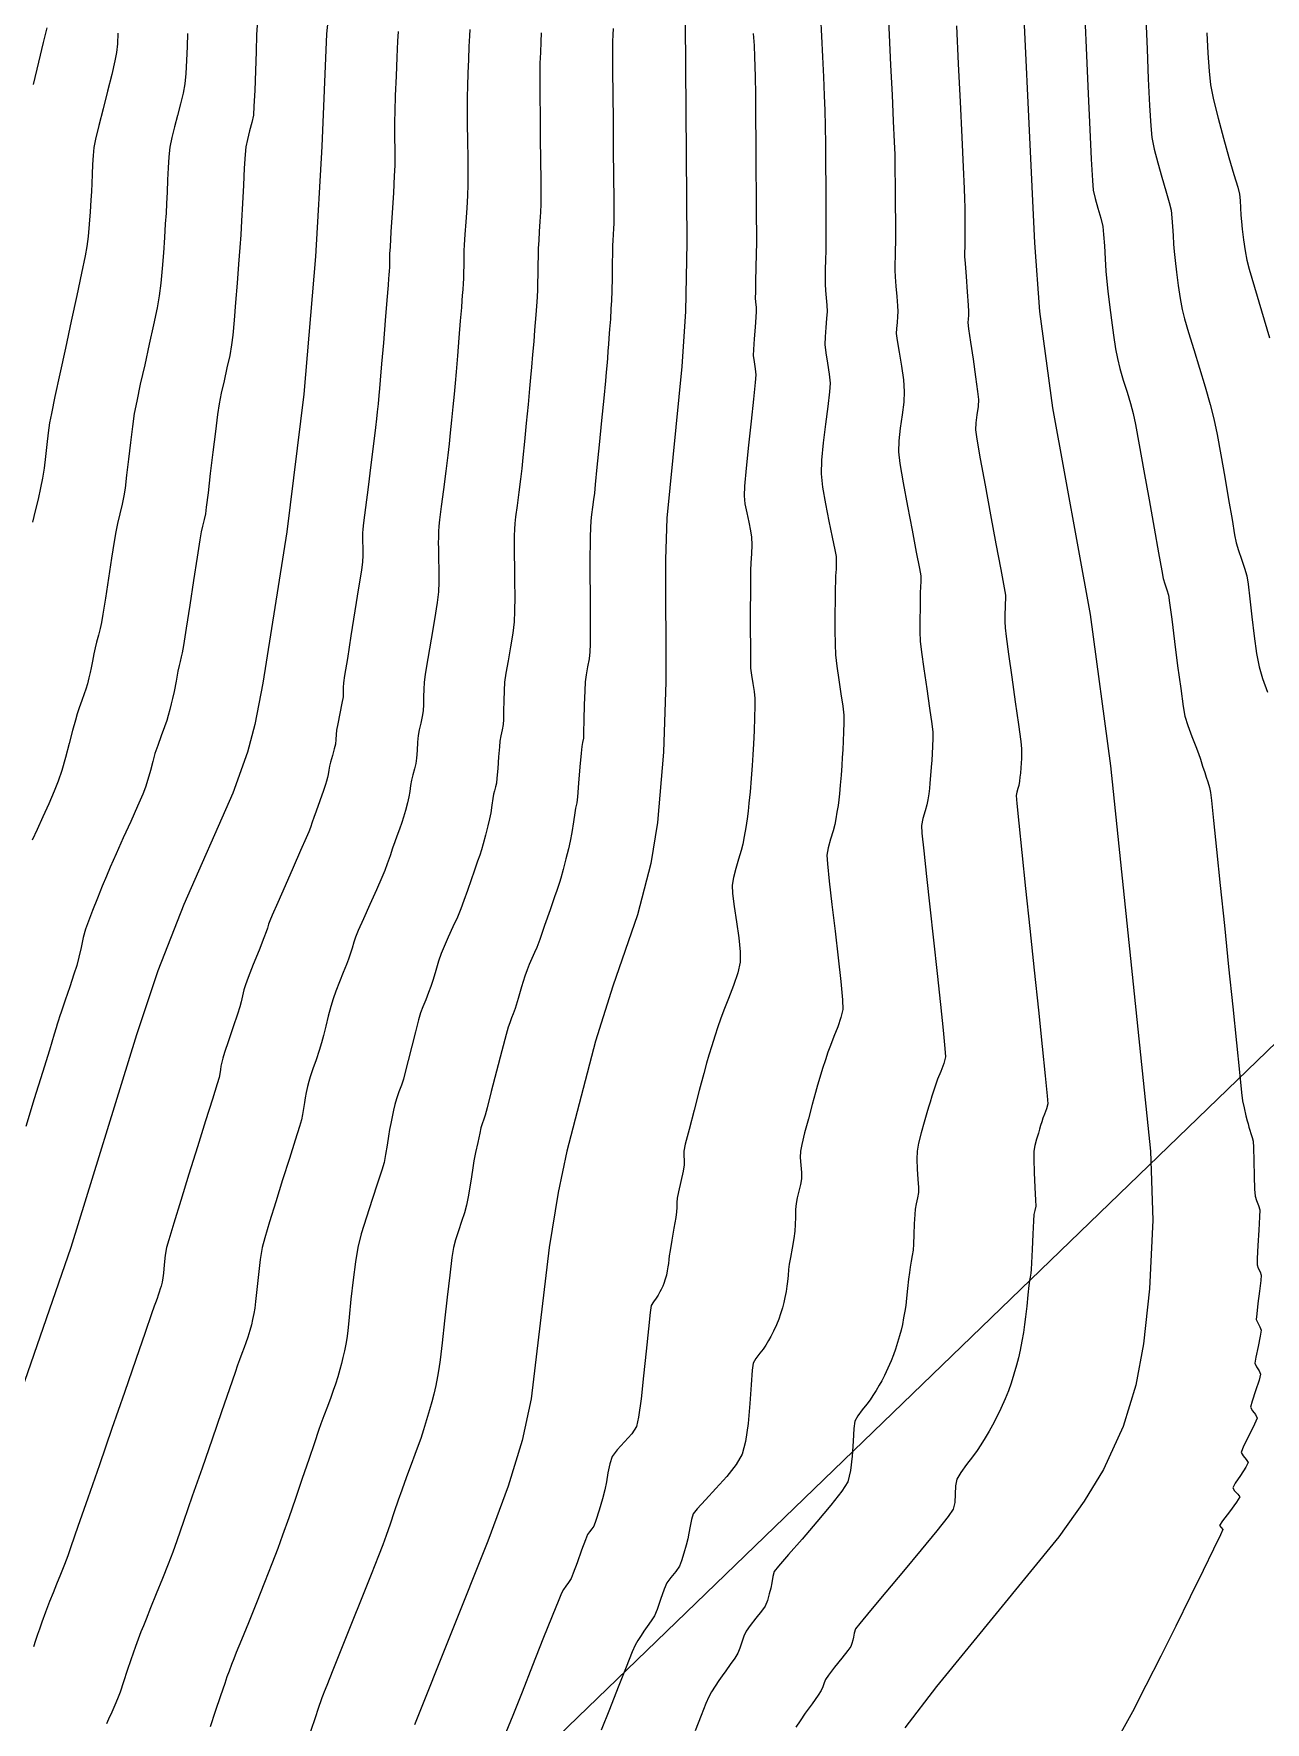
# Model space of a CAD drawing. Extents: x 27 to 849, y 0 to 853.
# Drawn here: x 329.2 to 385.1, y 422.9 to 499.6 of the extents above; entities that cross this region are included whole.
import ezdxf

# ---------------------------------------------------------------- set-up
doc = ezdxf.new("R2010")
doc.units = 0
doc.header["$LTSCALE"] = 2
doc.layers.add('Curva 1 m', color=5, linetype='Continuous')
doc.layers.add('Curva Mestra', color=1, linetype='Continuous')

msp = doc.modelspace()

# ---------------------------------------------------------------- linework, layer by layer
at = {"extrusion": (-0.049704, 0.050571, 0.997483), "elevation": -45.882}
msp.add_lwpolyline([(-371.684, 250.552), (-374.359, -58.63), (-849.748, -54.517), (-847.073, 254.665)], close=True, dxfattribs=at)
at = {"layer": 'Curva 1 m', "linetype": 'Continuous', "lineweight": -3}
for points, elevation in [([(367.948, 500.791), (368.012, 499.498), (368.079, 498.125), (368.144, 496.783), (368.201, 495.584), (368.244, 494.641), (368.266, 494.065), (368.278, 493.422), (368.287, 492.629), (368.293, 491.79), (368.297, 491.013), (368.298, 490.403), (368.297, 490.065), (368.291, 489.776), (368.281, 489.44), (368.272, 489.104), (368.272, 488.815), (368.29, 488.518), (368.324, 488.088), (368.363, 487.619), (368.395, 487.205), (368.408, 486.94), (368.396, 486.709), (368.371, 486.44), (368.347, 486.171), (368.34, 485.94), (368.38, 485.632), (368.467, 485.103), (368.571, 484.465), (368.66, 483.832), (368.702, 483.315), (368.676, 482.83), (368.605, 482.254), (368.519, 481.646), (368.451, 481.063), (368.433, 480.565), (368.498, 480.034), (368.645, 479.166), (368.841, 478.108), (369.053, 477.008), (369.248, 476.015), (369.392, 475.276), (369.451, 474.94), (369.452, 474.7), (369.439, 474.426), (369.428, 474.185), (369.423, 473.933), (369.416, 473.487), (369.411, 472.944), (369.414, 472.404), (369.43, 471.967), (369.485, 471.481), (369.59, 470.712), (369.719, 469.811), (369.847, 468.932), (369.946, 468.225), (369.991, 467.842), (369.994, 467.548), (369.983, 467.204), (369.966, 466.86), (369.948, 466.565), (369.927, 466.25), (369.896, 465.874), (369.865, 465.524), (369.841, 465.288), (369.809, 465.048), (369.766, 464.776), (369.722, 464.538), (369.645, 464.265), (369.541, 463.916), (369.479, 463.607), (369.506, 463.261), (369.589, 462.452), (369.713, 461.294), (369.866, 459.904), (370.031, 458.395), (370.196, 456.883), (370.346, 455.483), (370.467, 454.31), (370.545, 453.48), (370.566, 453.107), (370.491, 452.793), (370.358, 452.428), (370.217, 452.079), (370.116, 451.815), (370.041, 451.585), (369.956, 451.316), (369.873, 451.047), (369.804, 450.815), (369.726, 450.551), (369.603, 450.137), (369.468, 449.654), (369.351, 449.186), (369.283, 448.815), (369.271, 448.451), (369.288, 448.001), (369.318, 447.546), (369.343, 447.165), (369.349, 446.94), (369.306, 446.701), (369.239, 446.429), (369.191, 446.19), (369.174, 445.943), (369.155, 445.52), (369.136, 445.033), (369.117, 444.593), (369.099, 444.315), (369.066, 444.083), (369.018, 443.815), (368.969, 443.546), (368.932, 443.315), (368.897, 443.01), (368.853, 442.578), (368.808, 442.139), (368.768, 441.815), (368.727, 441.554), (368.673, 441.25), (368.614, 440.948), (368.557, 440.69), (368.489, 440.43), (368.401, 440.126), (368.306, 439.822), (368.216, 439.564), (368.103, 439.291), (367.952, 438.957), (367.798, 438.634), (367.677, 438.392), (367.562, 438.189), (367.423, 437.956), (367.28, 437.725), (367.153, 437.528), (366.999, 437.322), (366.794, 437.066), (366.596, 436.798), (366.462, 436.557), (366.412, 436.224), (366.378, 435.653), (366.337, 434.974), (366.264, 434.316), (366.134, 433.807), (365.866, 433.386), (365.366, 432.746), (364.731, 431.987), (364.06, 431.207), (363.448, 430.505), (362.995, 429.981), (362.798, 429.733), (362.728, 429.501), (362.681, 429.222), (362.635, 428.978), (362.57, 428.72), (362.483, 428.411), (362.383, 428.151), (362.223, 427.925), (361.963, 427.606), (361.697, 427.279), (361.519, 427.027), (361.421, 426.802), (361.331, 426.528), (361.241, 426.253), (361.147, 426.025), (361.002, 425.794), (360.8, 425.509), (360.591, 425.224), (360.426, 424.992), (360.281, 424.775), (360.113, 424.521), (359.951, 424.265), (359.823, 424.038), (359.696, 423.739), (359.479, 423.186), (359.211, 422.491)], 48), ([(339.313, 499.946), (339.291, 499.498), (339.265, 498.752), (339.234, 497.863), (339.203, 496.983), (339.171, 496.265), (339.143, 495.862), (339.074, 495.528), (338.972, 495.143), (338.869, 494.758), (338.799, 494.423), (338.767, 494.066), (338.73, 493.45), (338.69, 492.677), (338.648, 491.847), (338.607, 491.063), (338.568, 490.423), (338.527, 489.849), (338.472, 489.092), (338.407, 488.235), (338.338, 487.358), (338.27, 486.542), (338.207, 485.871), (338.155, 485.423), (338.067, 484.939), (337.945, 484.38), (337.81, 483.796), (337.685, 483.237), (337.59, 482.754), (337.519, 482.263), (337.42, 481.487), (337.305, 480.554), (337.188, 479.588), (337.083, 478.715), (337.003, 478.062), (336.963, 477.754), (336.907, 477.494), (336.836, 477.2), (336.778, 476.94), (336.719, 476.575), (336.594, 475.782), (336.43, 474.733), (336.254, 473.601), (336.091, 472.56), (335.968, 471.782), (335.913, 471.44), (335.869, 471.257), (335.813, 471.05), (335.767, 470.867), (335.715, 470.606), (335.63, 470.16), (335.54, 469.693), (335.473, 469.367), (335.417, 469.135), (335.347, 468.865), (335.275, 468.597), (335.207, 468.367), (335.108, 468.078), (334.958, 467.669), (334.8, 467.234), (334.675, 466.867), (334.575, 466.515), (334.467, 466.104), (334.357, 465.693), (334.249, 465.344), (334.12, 465.03), (333.881, 464.483), (333.573, 463.791), (333.237, 463.04), (332.915, 462.318), (332.645, 461.712), (332.471, 461.309), (332.284, 460.855), (332.063, 460.309), (331.84, 459.749), (331.65, 459.253), (331.525, 458.898), (331.421, 458.518), (331.318, 458.072), (331.216, 457.625), (331.119, 457.244), (330.995, 456.848), (330.805, 456.276), (330.601, 455.67), (330.431, 455.171), (330.346, 454.92), (330.295, 454.76), (330.239, 454.579), (330.189, 454.419), (330.098, 454.124), (329.878, 453.409), (329.564, 452.393), (329.195, 451.197), (328.807, 449.939)], 39), ([(364.892, 500.324), (364.939, 499.439), (364.987, 498.507), (365.032, 497.592), (365.069, 496.757), (365.094, 496.065), (365.108, 495.369), (365.12, 494.524), (365.129, 493.596), (365.135, 492.653), (365.139, 491.762), (365.141, 490.988), (365.142, 490.401), (365.141, 490.065), (365.135, 489.71), (365.124, 489.285), (365.112, 488.85), (365.104, 488.465), (365.103, 488.19), (365.121, 487.901), (365.152, 487.565), (365.181, 487.229), (365.194, 486.94), (365.176, 486.621), (365.138, 486.214), (365.102, 485.795), (365.092, 485.44), (365.134, 485.064), (365.214, 484.591), (365.293, 484.104), (365.333, 483.69), (365.304, 483.292), (365.223, 482.636), (365.119, 481.829), (365.018, 480.977), (364.946, 480.187), (364.929, 479.565), (364.992, 478.959), (365.119, 478.213), (365.276, 477.425), (365.432, 476.697), (365.553, 476.127), (365.608, 475.815), (365.613, 475.554), (365.601, 475.249), (365.584, 474.944), (365.573, 474.682), (365.569, 474.382), (365.561, 473.849), (365.555, 473.182), (365.553, 472.478), (365.559, 471.837), (365.577, 471.356), (365.633, 470.836), (365.723, 470.216), (365.822, 469.582), (365.907, 469.016), (365.951, 468.606), (365.957, 468.26), (365.948, 467.859), (365.93, 467.438), (365.907, 467.036), (365.887, 466.69), (365.862, 466.324), (365.828, 465.882), (365.79, 465.431), (365.754, 465.04), (365.726, 464.774), (365.692, 464.513), (365.646, 464.21), (365.596, 463.908), (365.547, 463.65), (365.468, 463.36), (365.353, 462.982), (365.244, 462.588), (365.184, 462.252), (365.209, 461.865), (365.293, 461.074), (365.417, 460.011), (365.558, 458.81), (365.699, 457.601), (365.817, 456.517), (365.894, 455.69), (365.908, 455.252), (365.827, 454.886), (365.682, 454.456), (365.509, 454.016), (365.348, 453.618), (365.233, 453.315), (365.121, 452.969), (364.993, 452.567), (364.868, 452.163), (364.765, 451.815), (364.67, 451.476), (364.519, 450.931), (364.345, 450.287), (364.177, 449.649), (364.047, 449.123), (363.984, 448.815), (363.979, 448.524), (364.002, 448.181), (364.027, 447.842), (364.028, 447.565), (363.985, 447.304), (363.914, 447.002), (363.84, 446.701), (363.791, 446.44), (363.769, 446.163), (363.759, 445.825), (363.748, 445.482), (363.729, 445.19), (363.68, 444.853), (363.604, 444.415), (363.528, 443.99), (363.478, 443.69), (363.45, 443.45), (363.422, 443.166), (363.394, 442.894), (363.37, 442.69), (363.331, 442.45), (363.28, 442.177), (363.229, 441.94), (363.165, 441.701), (363.083, 441.427), (363.002, 441.189), (362.894, 440.935), (362.756, 440.638), (362.642, 440.408), (362.536, 440.222), (362.409, 440.013), (362.293, 439.832), (362.146, 439.64), (361.963, 439.404), (361.832, 439.185), (361.794, 438.87), (361.75, 438.214), (361.69, 437.36), (361.607, 436.454), (361.493, 435.639), (361.34, 435.06), (361.062, 434.59), (360.636, 434.048), (360.144, 433.493), (359.672, 432.984), (359.301, 432.581), (359.115, 432.343), (359.033, 432.094), (358.974, 431.788), (358.925, 431.476), (358.872, 431.211), (358.797, 430.922), (358.697, 430.562), (358.59, 430.216), (358.494, 429.971), (358.321, 429.728), (358.095, 429.464), (357.918, 429.222), (357.794, 428.923), (357.632, 428.463), (357.474, 428.006), (357.36, 427.719), (357.214, 427.49), (357.031, 427.24), (356.88, 427.03), (356.746, 426.831), (356.597, 426.601), (356.477, 426.394), (356.348, 426.082), (356.074, 425.394), (355.712, 424.475), (355.317, 423.47), (354.943, 422.525)], 47), ([(371.07, 499.908), (371.152, 498.19), (371.234, 496.461), (371.31, 494.854), (371.374, 493.498), (371.419, 492.525), (371.438, 492.065), (371.445, 491.668), (371.45, 491.179), (371.453, 490.687), (371.454, 490.286), (371.454, 490.065), (371.449, 489.866), (371.442, 489.639), (371.441, 489.44), (371.462, 489.129), (371.507, 488.526), (371.56, 487.83), (371.604, 487.235), (371.622, 486.94), (371.613, 486.781), (371.595, 486.599), (371.588, 486.44), (371.625, 486.16), (371.714, 485.555), (371.828, 484.777), (371.943, 483.98), (372.033, 483.317), (372.071, 482.94), (372.051, 482.622), (372, 482.252), (371.952, 481.882), (371.936, 481.565), (371.998, 481.142), (372.153, 480.253), (372.37, 479.058), (372.618, 477.716), (372.865, 476.386), (373.081, 475.228), (373.234, 474.401), (373.294, 474.065), (373.292, 473.876), (373.282, 473.687), (373.279, 473.513), (373.275, 473.205), (373.275, 472.862), (373.284, 472.579), (373.331, 472.19), (373.439, 471.389), (373.583, 470.344), (373.739, 469.222), (373.882, 468.192), (373.988, 467.421), (374.031, 467.079), (374.031, 466.875), (374.021, 466.643), (374.01, 466.44), (373.994, 466.221), (373.973, 465.974), (373.956, 465.801), (373.929, 465.613), (373.896, 465.427), (373.858, 465.29), (373.806, 465.115), (373.775, 464.961), (373.807, 464.61), (373.9, 463.709), (374.039, 462.379), (374.212, 460.742), (374.404, 458.921), (374.603, 457.038), (374.795, 455.214), (374.967, 453.573), (375.105, 452.235), (375.195, 451.324), (375.224, 450.961), (375.166, 450.744), (375.072, 450.502), (374.999, 450.315), (374.948, 450.156), (374.891, 449.975), (374.843, 449.815), (374.79, 449.64), (374.71, 449.366), (374.631, 449.067), (374.583, 448.815), (374.581, 448.461), (374.603, 447.847), (374.634, 447.161), (374.661, 446.588), (374.67, 446.315), (374.632, 446.127), (374.591, 445.94), (374.574, 445.654), (374.546, 445.055), (374.514, 444.349), (374.485, 443.742), (374.468, 443.44), (374.444, 443.28), (374.411, 443.099), (374.385, 442.94), (374.361, 442.719), (374.317, 442.294), (374.264, 441.779), (374.211, 441.289), (374.167, 440.94), (374.111, 440.591), (374.04, 440.187), (373.961, 439.784), (373.885, 439.44), (373.794, 439.094), (373.677, 438.688), (373.551, 438.282), (373.431, 437.939), (373.28, 437.575), (373.079, 437.13), (372.874, 436.699), (372.711, 436.376), (372.559, 436.105), (372.373, 435.794), (372.182, 435.486), (372.014, 435.225), (371.805, 434.943), (371.527, 434.59), (371.263, 434.231), (371.092, 433.93), (371.031, 433.62), (371.014, 433.239), (370.994, 432.86), (370.928, 432.555), (370.699, 432.231), (370.18, 431.581), (369.471, 430.716), (368.668, 429.75), (367.869, 428.795), (367.173, 427.963), (366.677, 427.368), (366.48, 427.122), (366.432, 426.937), (366.399, 426.744), (366.366, 426.615), (366.322, 426.461), (366.272, 426.331), (366.139, 426.149), (365.864, 425.796), (365.54, 425.384), (365.261, 425.026), (365.12, 424.833), (365.056, 424.676), (364.996, 424.49), (364.934, 424.332), (364.787, 424.111), (364.512, 423.721), (364.208, 423.293), (363.973, 422.954), (363.779, 422.665)], 49), ([(376.902, 500.288), (376.978, 498.56), (377.055, 496.824), (377.129, 495.212), (377.194, 493.857), (377.245, 492.894), (377.277, 492.453), (377.364, 492.069), (377.493, 491.627), (377.624, 491.185), (377.714, 490.801), (377.755, 490.433), (377.79, 489.919), (377.822, 489.339), (377.856, 488.773), (377.895, 488.301), (377.945, 487.858), (378.019, 487.248), (378.108, 486.555), (378.204, 485.86), (378.297, 485.248), (378.377, 484.801), (378.492, 484.349), (378.648, 483.828), (378.818, 483.286), (378.977, 482.766), (379.098, 482.315), (379.2, 481.808), (379.37, 480.889), (379.584, 479.701), (379.818, 478.39), (380.046, 477.1), (380.245, 475.978), (380.39, 475.168), (380.456, 474.815), (380.531, 474.575), (380.625, 474.305), (380.696, 474.065), (380.746, 473.72), (380.844, 472.966), (380.973, 471.96), (381.116, 470.86), (381.253, 469.822), (381.368, 469.005), (381.443, 468.565), (381.573, 468.145), (381.756, 467.651), (381.936, 467.191), (382.057, 466.872), (382.146, 466.611), (382.25, 466.299), (382.347, 466.006), (382.412, 465.801), (382.481, 465.581), (382.555, 465.329), (382.61, 465.106), (382.651, 464.743), (382.746, 463.837), (382.884, 462.508), (383.051, 460.877), (383.237, 459.065), (383.429, 457.19), (383.614, 455.375), (383.783, 453.738), (383.921, 452.401), (384.017, 451.483), (384.059, 451.106), (384.129, 450.782), (384.218, 450.419), (384.278, 450.187), (384.312, 450.055), (384.352, 449.905), (384.389, 449.774), (384.438, 449.626), (384.499, 449.439), (384.542, 449.273), (384.557, 448.977), (384.573, 448.384), (384.591, 447.688), (384.61, 447.086), (384.629, 446.773), (384.693, 446.573), (384.785, 446.349), (384.844, 446.149), (384.839, 445.836), (384.806, 445.233), (384.763, 444.536), (384.729, 443.942), (384.722, 443.649), (384.775, 443.499), (384.855, 443.331), (384.906, 443.181), (384.888, 442.937), (384.831, 442.461), (384.761, 441.907), (384.704, 441.429), (384.688, 441.181), (384.752, 441.023), (384.849, 440.847), (384.909, 440.69), (384.868, 440.418), (384.766, 439.941), (384.664, 439.464), (384.626, 439.19), (384.7, 439.029), (384.817, 438.85), (384.885, 438.69), (384.817, 438.417), (384.656, 437.94), (384.497, 437.463), (384.431, 437.189), (384.513, 437.031), (384.648, 436.856), (384.723, 436.7), (384.612, 436.418), (384.362, 435.917), (384.112, 435.417), (384.003, 435.137), (384.088, 434.989), (384.234, 434.824), (384.314, 434.678), (384.206, 434.462), (383.964, 434.098), (383.723, 433.737), (383.617, 433.527), (383.701, 433.395), (383.852, 433.248), (383.933, 433.118), (383.79, 432.874), (383.472, 432.442), (383.155, 432.025), (383.011, 431.823), (383.088, 431.734), (383.167, 431.643), (383.054, 431.398), (382.742, 430.746), (382.273, 429.777), (381.689, 428.583), (381.034, 427.254), (380.348, 425.88), (379.676, 424.554), (379.06, 423.366), (378.541, 422.406)], 51), ([(379.669, 500.25), (379.725, 498.856), (379.782, 497.5), (379.839, 496.301), (379.894, 495.375), (379.943, 494.842), (380.05, 494.32), (380.213, 493.697), (380.401, 493.038), (380.585, 492.414), (380.734, 491.891), (380.817, 491.538), (380.858, 491.201), (380.886, 490.808), (380.907, 490.396), (380.927, 490.001), (380.953, 489.663), (380.997, 489.264), (381.061, 488.722), (381.139, 488.116), (381.226, 487.527), (381.315, 487.038), (381.425, 486.616), (381.61, 485.985), (381.845, 485.214), (382.104, 484.368), (382.359, 483.517), (382.586, 482.726), (382.758, 482.065), (382.908, 481.352), (383.08, 480.434), (383.259, 479.416), (383.432, 478.402), (383.585, 477.498), (383.704, 476.809), (383.776, 476.44), (383.881, 476.091), (384.019, 475.69), (384.155, 475.289), (384.255, 474.94), (384.312, 474.557), (384.39, 473.895), (384.484, 473.072), (384.589, 472.205), (384.701, 471.414), (384.815, 470.815), (384.972, 470.282), (385.191, 469.652)], 52), ([(336.145, 499.561), (336.132, 498.968), (336.113, 498.342), (336.083, 497.756), (336.038, 497.285), (335.958, 496.856), (335.837, 496.366), (335.697, 495.846), (335.556, 495.326), (335.434, 494.836), (335.351, 494.407), (335.302, 493.971), (335.267, 493.462), (335.242, 492.915), (335.222, 492.367), (335.201, 491.853), (335.177, 491.407), (335.145, 490.921), (335.104, 490.3), (335.056, 489.604), (335, 488.892), (334.937, 488.223), (334.868, 487.657), (334.768, 487.102), (334.609, 486.339), (334.414, 485.452), (334.207, 484.524), (334.009, 483.637), (333.845, 482.874), (333.737, 482.317), (333.65, 481.726), (333.558, 481.001), (333.469, 480.234), (333.386, 479.513), (333.317, 478.928), (333.267, 478.567), (333.189, 478.19), (333.085, 477.754), (332.98, 477.318), (332.898, 476.941), (332.825, 476.505), (332.707, 475.746), (332.566, 474.83), (332.427, 473.925), (332.313, 473.198), (332.249, 472.816), (332.186, 472.549), (332.104, 472.239), (332.022, 471.931), (331.957, 471.669), (331.901, 471.396), (331.839, 471.071), (331.781, 470.763), (331.736, 470.544), (331.678, 470.304), (331.606, 470.032), (331.537, 469.794), (331.463, 469.578), (331.351, 469.272), (331.232, 468.945), (331.138, 468.669), (331.061, 468.394), (330.937, 467.921), (330.782, 467.33), (330.611, 466.698), (330.44, 466.103), (330.285, 465.624), (330.102, 465.158), (329.858, 464.593), (329.587, 463.993), (329.323, 463.418), (329.1, 462.932)], 38), ([(332.99, 499.587), (332.969, 499.102), (332.934, 498.708), (332.857, 498.327), (332.71, 497.709), (332.521, 496.949), (332.317, 496.142), (332.127, 495.383), (331.98, 494.767), (331.902, 494.391), (331.864, 494.032), (331.839, 493.613), (331.821, 493.173), (331.806, 492.753), (331.787, 492.391), (331.76, 491.99), (331.726, 491.471), (331.684, 490.902), (331.635, 490.353), (331.58, 489.891), (331.5, 489.464), (331.34, 488.69), (331.122, 487.668), (330.87, 486.497), (330.606, 485.276), (330.352, 484.105), (330.133, 483.083), (329.969, 482.308), (329.885, 481.881), (329.821, 481.43), (329.76, 480.904), (329.7, 480.354), (329.638, 479.829), (329.572, 479.381), (329.482, 478.938), (329.363, 478.428), (329.234, 477.894), (329.113, 477.383)], 37), ([(329.761, 499.817), (329.604, 499.155), (329.388, 498.26), (329.142, 497.25)], 36), ([(345.718, 499.648), (345.693, 499.21), (345.66, 498.487), (345.623, 497.62), (345.588, 496.75), (345.561, 496.018), (345.548, 495.565), (345.547, 495.203), (345.553, 494.784), (345.561, 494.345), (345.566, 493.926), (345.563, 493.565), (345.542, 493.095), (345.499, 492.328), (345.445, 491.428), (345.392, 490.558), (345.351, 489.882), (345.332, 489.565), (345.327, 489.359), (345.324, 489.124), (345.32, 488.94), (345.311, 488.781), (345.298, 488.599), (345.286, 488.44), (345.261, 488.14), (345.205, 487.455), (345.129, 486.531), (345.046, 485.52), (344.967, 484.568), (344.906, 483.825), (344.873, 483.44), (344.844, 483.122), (344.808, 482.752), (344.772, 482.382), (344.738, 482.065), (344.691, 481.678), (344.598, 480.931), (344.477, 479.975), (344.349, 478.96), (344.232, 478.036), (344.147, 477.354), (344.111, 477.065), (344.103, 476.876), (344.1, 476.687), (344.103, 476.513), (344.108, 476.205), (344.11, 475.862), (344.101, 475.579), (344.047, 475.19), (343.922, 474.389), (343.756, 473.344), (343.576, 472.222), (343.41, 471.192), (343.287, 470.421), (343.235, 470.079), (343.227, 469.875), (343.225, 469.643), (343.214, 469.44), (343.163, 469.158), (343.069, 468.69), (342.973, 468.222), (342.92, 467.94), (342.902, 467.737), (342.888, 467.504), (342.867, 467.301), (342.816, 467.088), (342.731, 466.775), (342.648, 466.476), (342.601, 466.301), (342.571, 466.114), (342.542, 465.927), (342.509, 465.789), (342.464, 465.614), (342.42, 465.461), (342.33, 465.199), (342.163, 464.729), (341.991, 464.25), (341.888, 463.961), (341.818, 463.755), (341.737, 463.519), (341.663, 463.315), (341.546, 463.045), (341.29, 462.464), (340.951, 461.697), (340.584, 460.869), (340.247, 460.107), (339.996, 459.535), (339.885, 459.28), (339.833, 459.121), (339.779, 458.939), (339.729, 458.78), (339.621, 458.504), (339.4, 457.949), (339.139, 457.292), (338.909, 456.707), (338.783, 456.368), (338.717, 456.139), (338.65, 455.869), (338.584, 455.599), (338.523, 455.368), (338.415, 455.035), (338.224, 454.465), (338.01, 453.829), (337.832, 453.298), (337.749, 453.044), (337.707, 452.857), (337.67, 452.669), (337.647, 452.524), (337.618, 452.335), (337.587, 452.169), (337.499, 451.881), (337.281, 451.182), (336.97, 450.187), (336.603, 449.01), (336.215, 447.768), (335.844, 446.574), (335.526, 445.545), (335.298, 444.795), (335.197, 444.44), (335.142, 444.088), (335.093, 443.656), (335.055, 443.272), (335.033, 443.065), (334.996, 442.875), (334.952, 442.687), (334.916, 442.56), (334.869, 442.408), (334.826, 442.274), (334.772, 442.126), (334.701, 441.938), (334.64, 441.773), (334.523, 441.435), (334.229, 440.586), (333.802, 439.35), (333.284, 437.854), (332.72, 436.222), (332.152, 434.582), (331.623, 433.057), (331.178, 431.774), (330.859, 430.859), (330.71, 430.436), (330.559, 430.048), (330.378, 429.599), (330.197, 429.152), (330.045, 428.769), (329.89, 428.365), (329.708, 427.882), (329.539, 427.43), (329.424, 427.117), (329.343, 426.876), (329.251, 426.595), (329.158, 426.314)], 41), ([(348.976, 499.752), (348.958, 499.453), (348.934, 498.974), (348.907, 498.387), (348.881, 497.764), (348.861, 497.174), (348.848, 496.69), (348.847, 496.166), (348.855, 495.468), (348.866, 494.684), (348.877, 493.901), (348.883, 493.207), (348.88, 492.69), (348.861, 492.213), (348.829, 491.631), (348.79, 491.015), (348.753, 490.438), (348.722, 489.972), (348.706, 489.69), (348.699, 489.392), (348.693, 489.04), (348.688, 488.701), (348.681, 488.44), (348.668, 488.209), (348.65, 487.94), (348.631, 487.671), (348.613, 487.44), (348.588, 487.121), (348.539, 486.512), (348.476, 485.74), (348.409, 484.929), (348.348, 484.204), (348.304, 483.69), (348.258, 483.193), (348.204, 482.616), (348.145, 482.013), (348.087, 481.436), (348.034, 480.94), (347.972, 480.422), (347.88, 479.687), (347.775, 478.866), (347.675, 478.089), (347.599, 477.486), (347.564, 477.19), (347.552, 476.95), (347.545, 476.675), (347.541, 476.435), (347.545, 476.183), (347.554, 475.736), (347.561, 475.193), (347.56, 474.654), (347.543, 474.217), (347.482, 473.731), (347.362, 472.962), (347.214, 472.061), (347.067, 471.182), (346.95, 470.475), (346.894, 470.092), (346.879, 469.792), (346.874, 469.44), (346.868, 469.095), (346.852, 468.815), (346.809, 468.554), (346.744, 468.252), (346.679, 467.951), (346.631, 467.69), (346.602, 467.391), (346.575, 467.014), (346.55, 466.655), (346.524, 466.413), (346.466, 466.172), (346.388, 465.9), (346.325, 465.663), (346.285, 465.424), (346.246, 465.151), (346.206, 464.913), (346.141, 464.638), (346.05, 464.288), (345.963, 463.982), (345.884, 463.745), (345.775, 463.44), (345.66, 463.124), (345.564, 462.857), (345.468, 462.576), (345.349, 462.225), (345.226, 461.867), (345.114, 461.565), (344.976, 461.241), (344.731, 460.688), (344.434, 460.023), (344.14, 459.364), (343.904, 458.83), (343.781, 458.539), (343.704, 458.309), (343.623, 458.039), (343.543, 457.769), (343.468, 457.539), (343.374, 457.297), (343.225, 456.93), (343.051, 456.503), (342.885, 456.081), (342.759, 455.73), (342.657, 455.378), (342.546, 454.949), (342.435, 454.495), (342.33, 454.071), (342.238, 453.73), (342.13, 453.387), (341.989, 452.97), (341.845, 452.55), (341.726, 452.199), (341.658, 451.987), (341.602, 451.749), (341.546, 451.477), (341.5, 451.237), (341.467, 451.033), (341.426, 450.76), (341.38, 450.475), (341.333, 450.237), (341.245, 449.942), (341.048, 449.321), (340.779, 448.477), (340.471, 447.51), (340.159, 446.521), (339.877, 445.612), (339.659, 444.885), (339.541, 444.44), (339.452, 443.897), (339.369, 443.22), (339.299, 442.538), (339.245, 441.985), (339.213, 441.69), (339.167, 441.448), (339.108, 441.174), (339.051, 440.935), (338.979, 440.68), (338.885, 440.375), (338.798, 440.108), (338.723, 439.898), (338.621, 439.626), (338.515, 439.346), (338.427, 439.107), (338.311, 438.774), (338.054, 438.029), (337.694, 436.982), (337.268, 435.745), (336.814, 434.43), (336.37, 433.147), (335.974, 432.007), (335.665, 431.122), (335.479, 430.604), (335.273, 430.069), (335.014, 429.414), (334.736, 428.724), (334.476, 428.082), (334.268, 427.569), (334.149, 427.27), (334.039, 426.985), (333.913, 426.652), (333.788, 426.319), (333.683, 426.031), (333.576, 425.716), (333.419, 425.243), (333.245, 424.719), (333.087, 424.251), (332.978, 423.948), (332.859, 423.669), (332.709, 423.341), (332.565, 423.033), (332.467, 422.816)], 42), ([(352.219, 499.601), (352.199, 499.187), (352.177, 498.697), (352.159, 498.212), (352.149, 497.815), (352.149, 497.423), (352.154, 496.723), (352.163, 495.818), (352.174, 494.811), (352.184, 493.804), (352.193, 492.901), (352.197, 492.203), (352.196, 491.815), (352.181, 491.45), (352.155, 491.024), (352.126, 490.581), (352.099, 490.163), (352.08, 489.815), (352.071, 489.467), (352.064, 489.054), (352.058, 488.629), (352.052, 488.241), (352.043, 487.94), (352.024, 487.593), (351.996, 487.19), (351.967, 486.787), (351.941, 486.44), (351.913, 486.09), (351.872, 485.579), (351.824, 484.992), (351.776, 484.417), (351.734, 483.94), (351.689, 483.45), (351.619, 482.723), (351.538, 481.878), (351.455, 481.033), (351.382, 480.306), (351.33, 479.815), (351.272, 479.328), (351.195, 478.733), (351.116, 478.133), (351.052, 477.626), (351.017, 477.315), (351.002, 477.053), (350.993, 476.749), (350.986, 476.444), (350.982, 476.182), (350.985, 475.882), (350.994, 475.349), (351.004, 474.682), (351.009, 473.979), (351.005, 473.337), (350.986, 472.856), (350.923, 472.336), (350.823, 471.716), (350.71, 471.081), (350.611, 470.516), (350.553, 470.106), (350.53, 469.731), (350.516, 469.27), (350.508, 468.805), (350.5, 468.418), (350.489, 468.19), (350.447, 467.951), (350.388, 467.679), (350.342, 467.44), (350.317, 467.176), (350.28, 466.717), (350.24, 466.199), (350.205, 465.756), (350.182, 465.524), (350.143, 465.364), (350.091, 465.183), (350.049, 465.024), (350.018, 464.833), (349.972, 464.523), (349.92, 464.182), (349.87, 463.9), (349.796, 463.585), (349.688, 463.166), (349.581, 462.765), (349.506, 462.502), (349.425, 462.262), (349.327, 461.991), (349.24, 461.752), (349.162, 461.523), (349.03, 461.13), (348.869, 460.659), (348.705, 460.192), (348.565, 459.815), (348.41, 459.447), (348.208, 458.998), (347.995, 458.53), (347.805, 458.109), (347.676, 457.797), (347.557, 457.444), (347.43, 457.023), (347.309, 456.614), (347.208, 456.297), (347.101, 456.018), (346.968, 455.695), (346.837, 455.372), (346.735, 455.092), (346.646, 454.777), (346.505, 454.238), (346.339, 453.586), (346.174, 452.936), (346.037, 452.4), (345.954, 452.092), (345.866, 451.82), (345.756, 451.504), (345.648, 451.192), (345.567, 450.929), (345.505, 450.672), (345.44, 450.369), (345.38, 450.066), (345.33, 449.804), (345.28, 449.498), (345.219, 449.089), (345.15, 448.663), (345.079, 448.304), (344.974, 447.955), (344.778, 447.361), (344.531, 446.618), (344.273, 445.821), (344.044, 445.063), (343.885, 444.44), (343.774, 443.791), (343.669, 442.971), (343.574, 442.098), (343.493, 441.286), (343.431, 440.653), (343.392, 440.315), (343.344, 440.052), (343.281, 439.746), (343.213, 439.442), (343.149, 439.182), (343.073, 438.909), (342.972, 438.573), (342.866, 438.232), (342.771, 437.943), (342.657, 437.627), (342.505, 437.219), (342.345, 436.798), (342.213, 436.44), (342.108, 436.136), (341.916, 435.574), (341.66, 434.824), (341.364, 433.959), (341.052, 433.049), (340.746, 432.167), (340.47, 431.384), (340.248, 430.771), (339.984, 430.083), (339.648, 429.231), (339.279, 428.308), (338.916, 427.408), (338.598, 426.623), (338.364, 426.047), (338.253, 425.771), (338.152, 425.509), (338.039, 425.209), (337.942, 424.945), (337.842, 424.651), (337.651, 424.082), (337.414, 423.377), (337.177, 422.673)], 43), ([(355.482, 499.787), (355.469, 499.506), (355.456, 499.197), (355.449, 498.94), (355.45, 498.603), (355.456, 497.851), (355.465, 496.804), (355.476, 495.58), (355.487, 494.296), (355.498, 493.072), (355.507, 492.026), (355.512, 491.276), (355.512, 490.94), (355.502, 490.709), (355.485, 490.44), (355.467, 490.171), (355.455, 489.94), (355.448, 489.629), (355.439, 489.098), (355.429, 488.474), (355.418, 487.879), (355.404, 487.44), (355.383, 487.059), (355.353, 486.601), (355.32, 486.134), (355.29, 485.725), (355.268, 485.44), (355.246, 485.151), (355.218, 484.815), (355.19, 484.479), (355.165, 484.19), (355.128, 483.798), (355.052, 483.012), (354.952, 481.99), (354.845, 480.89), (354.744, 479.868), (354.667, 479.082), (354.627, 478.69), (354.59, 478.401), (354.544, 478.065), (354.5, 477.729), (354.47, 477.44), (354.452, 477.119), (354.439, 476.71), (354.43, 476.288), (354.423, 475.929), (354.423, 475.576), (354.427, 474.939), (354.432, 474.131), (354.436, 473.268), (354.439, 472.465), (354.437, 471.835), (354.428, 471.495), (354.387, 471.176), (354.322, 470.807), (354.256, 470.438), (354.212, 470.12), (354.191, 469.722), (354.17, 469.09), (354.151, 468.402), (354.137, 467.834), (354.127, 467.565), (354.091, 467.377), (354.053, 467.19), (354.026, 466.891), (353.974, 466.262), (353.914, 465.528), (353.864, 464.911), (353.839, 464.635), (353.807, 464.51), (353.773, 464.385), (353.742, 464.185), (353.68, 463.764), (353.605, 463.28), (353.534, 462.887), (353.455, 462.551), (353.336, 462.089), (353.209, 461.609), (353.104, 461.218), (353.049, 461.023), (352.984, 460.835), (352.916, 460.648), (352.819, 460.367), (352.615, 459.774), (352.369, 459.063), (352.147, 458.429), (352.016, 458.065), (351.915, 457.831), (351.792, 457.561), (351.669, 457.291), (351.571, 457.056), (351.472, 456.758), (351.324, 456.28), (351.162, 455.751), (351.024, 455.3), (350.947, 455.056), (350.872, 454.864), (350.783, 454.646), (350.711, 454.453), (350.618, 454.111), (350.427, 453.378), (350.188, 452.45), (349.948, 451.523), (349.759, 450.792), (349.67, 450.453), (349.608, 450.268), (349.535, 450.058), (349.476, 449.872), (349.42, 449.628), (349.331, 449.214), (349.236, 448.754), (349.16, 448.372), (349.108, 448.06), (349.046, 447.646), (348.975, 447.187), (348.901, 446.743), (348.826, 446.372), (348.727, 446.021), (348.594, 445.617), (348.451, 445.196), (348.322, 444.792), (348.229, 444.44), (348.161, 443.991), (348.061, 443.191), (347.945, 442.182), (347.824, 441.11), (347.712, 440.116), (347.624, 439.345), (347.572, 438.94), (347.507, 438.589), (347.423, 438.182), (347.332, 437.776), (347.248, 437.429), (347.146, 437.065), (347.012, 436.618), (346.87, 436.163), (346.743, 435.777), (346.628, 435.453), (346.473, 435.038), (346.302, 434.585), (346.137, 434.146), (346, 433.773), (345.879, 433.429), (345.721, 432.967), (345.541, 432.436), (345.353, 431.887), (345.173, 431.372), (345.017, 430.939), (344.824, 430.442), (344.49, 429.597), (344.064, 428.529), (343.598, 427.366), (343.143, 426.232), (342.751, 425.255), (342.472, 424.559), (342.357, 424.272), (342.306, 424.141), (342.25, 423.991), (342.201, 423.859), (342.113, 423.599), (341.912, 423.003), (341.642, 422.206)], 44), ([(361.845, 499.565), (361.877, 499.021), (361.904, 498.509), (361.922, 498.065), (361.93, 497.602), (361.939, 496.81), (361.949, 495.783), (361.958, 494.619), (361.967, 493.412), (361.975, 492.257), (361.981, 491.251), (361.985, 490.488), (361.985, 490.065), (361.978, 489.565), (361.964, 488.945), (361.949, 488.325), (361.938, 487.825), (361.935, 487.565), (361.948, 487.366), (361.969, 487.139), (361.98, 486.94), (361.965, 486.69), (361.93, 486.231), (361.888, 485.697), (361.855, 485.222), (361.844, 484.94), (361.878, 484.661), (361.933, 484.344), (361.964, 484.065), (361.935, 483.713), (361.856, 482.96), (361.748, 481.96), (361.631, 480.867), (361.525, 479.834), (361.45, 479.015), (361.426, 478.565), (361.466, 478.215), (361.546, 477.803), (361.639, 477.378), (361.721, 476.99), (361.766, 476.69), (361.772, 476.342), (361.756, 475.936), (361.733, 475.529), (361.719, 475.179), (361.716, 474.826), (361.713, 474.189), (361.71, 473.381), (361.709, 472.518), (361.711, 471.714), (361.715, 471.085), (361.724, 470.745), (361.761, 470.426), (361.82, 470.057), (361.877, 469.688), (361.911, 469.37), (361.913, 469.028), (361.9, 468.507), (361.878, 467.902), (361.851, 467.306), (361.826, 466.815), (361.793, 466.327), (361.747, 465.738), (361.696, 465.137), (361.649, 464.615), (361.612, 464.26), (361.565, 463.912), (361.505, 463.509), (361.438, 463.106), (361.373, 462.762), (361.294, 462.464), (361.177, 462.08), (361.051, 461.658), (360.945, 461.247), (360.888, 460.898), (360.907, 460.513), (360.983, 459.924), (361.086, 459.224), (361.184, 458.508), (361.249, 457.868), (361.25, 457.398), (361.142, 456.909), (360.948, 456.336), (360.719, 455.75), (360.503, 455.219), (360.35, 454.815), (360.232, 454.455), (360.099, 454.036), (359.961, 453.598), (359.833, 453.178), (359.726, 452.815), (359.597, 452.344), (359.392, 451.576), (359.154, 450.675), (358.929, 449.806), (358.757, 449.131), (358.685, 448.815), (358.686, 448.617), (358.703, 448.389), (358.706, 448.19), (358.654, 447.909), (358.551, 447.44), (358.447, 446.971), (358.39, 446.69), (358.377, 446.491), (358.371, 446.264), (358.36, 446.065), (358.32, 445.806), (358.24, 445.328), (358.146, 444.779), (358.065, 444.308), (358.025, 444.065), (358.006, 443.899), (357.988, 443.71), (357.971, 443.565), (357.939, 443.377), (357.9, 443.19), (357.849, 443.002), (357.787, 442.815), (357.733, 442.688), (357.664, 442.539), (357.607, 442.424), (357.523, 442.278), (357.433, 442.136), (357.313, 441.982), (357.202, 441.812), (357.163, 441.499), (357.087, 440.752), (356.984, 439.738), (356.866, 438.62), (356.746, 437.567), (356.635, 436.742), (356.545, 436.312), (356.322, 435.977), (355.989, 435.614), (355.656, 435.26), (355.433, 434.954), (355.324, 434.622), (355.245, 434.213), (355.179, 433.797), (355.109, 433.444), (354.995, 433.033), (354.84, 432.51), (354.693, 432.04), (354.605, 431.791), (354.518, 431.67), (354.405, 431.538), (354.317, 431.417), (354.221, 431.176), (354.044, 430.693), (353.84, 430.129), (353.664, 429.649), (353.573, 429.413), (353.454, 429.235), (353.333, 429.069), (353.228, 428.912), (353.132, 428.75), (353.008, 428.446), (352.71, 427.699), (352.294, 426.653), (351.819, 425.457), (351.342, 424.255), (350.92, 423.195), (350.61, 422.423)], 46), ([(382.447, 499.59), (382.488, 498.665), (382.541, 497.853), (382.61, 497.23), (382.745, 496.55), (382.951, 495.718), (383.196, 494.819), (383.447, 493.94), (383.673, 493.165), (383.842, 492.581), (383.921, 492.274), (383.954, 491.987), (383.974, 491.65), (383.991, 491.313), (384.012, 491.024), (384.05, 490.675), (384.109, 490.197), (384.179, 489.694), (384.253, 489.274), (384.364, 488.862), (384.6, 488.054), (384.919, 486.972), (385.284, 485.742)], 53)]:
    msp.add_lwpolyline(points, dxfattribs=dict(at, elevation=elevation))
at = {"layer": 'Curva Mestra', "lineweight": 0}
for points, elevation in [([(347.272, 535.399), (347.281, 535.065), (347.274, 530.69), (347.173, 526.94), (346.932, 523.19), (346.562, 519.44), (346.026, 516.313), (343.672, 506.94), (343.006, 503.746), (342.7, 501.873), (342.46, 499.544), (342.247, 494.44), (341.958, 489.44), (341.442, 483.19), (340.659, 476.94), (339.577, 470.065), (339.209, 468.19), (338.877, 466.94), (338.212, 465.065), (335.99, 460.021), (334.807, 457.007), (333.84, 454.101), (330.854, 444.44), (325.941, 430.268)], 40), ([(373.907, 505.065), (374.61, 490.065), (374.836, 486.94), (375.439, 482.565), (377.137, 473.19), (378.071, 466.315), (379.882, 448.815), (379.991, 445.69), (379.838, 442.565), (379.566, 440.065), (379.213, 438.19), (378.646, 436.314), (377.746, 434.36), (376.874, 432.921), (375.722, 431.302), (370.162, 424.511), (368.721, 422.638)], 50), ([(358.75, 500.065), (358.829, 490.065), (358.766, 486.94), (358.596, 484.44), (357.923, 477.565), (357.865, 475.677), (357.87, 470.133), (357.764, 466.94), (357.497, 463.746), (357.198, 461.873), (356.592, 459.544), (355.467, 456.315), (354.686, 453.815), (353.385, 448.815), (352.99, 446.94), (352.572, 444.44), (351.751, 437.565), (351.346, 435.677), (350.715, 433.611), (349.786, 431.107), (346.46, 422.773)], 45)]:
    msp.add_lwpolyline(points, dxfattribs=dict(at, elevation=elevation)).dxf.unprotected_set("ltscale", 0)

doc.saveas('drawing.dxf')
